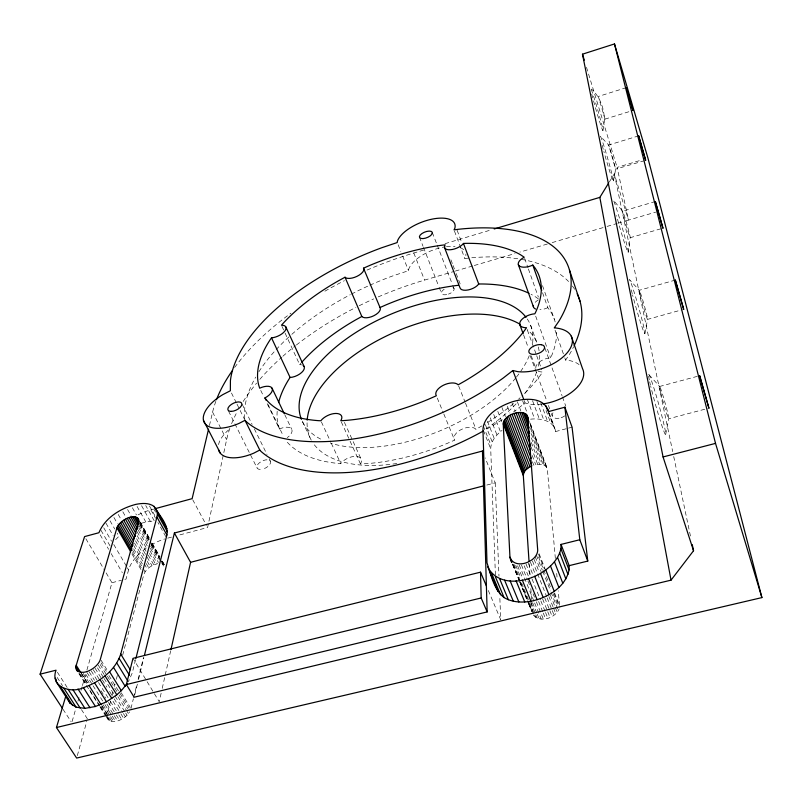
<?xml version="1.0" encoding="UTF-8"?>
<svg xmlns="http://www.w3.org/2000/svg" width="802" height="802" viewBox="0 0 802 802"><rect width="100%" height="100%" fill="white"/><g stroke="black" fill="none" stroke-linecap="round" stroke-linejoin="round"><path stroke-width="0.6" stroke-dasharray="4.01 3.01" d="M495.405 574.944L490.714 448.829C490.814 441.17 496.258 434.834 502.042 430.403M369.882 285.211A178.836 90.265 -22.6 0 1 393.05 275.818L408.559 270.675L408.689 269.312A30.506 13.945 -21.4 0 1 445.24 246.826M628.146 252.349L630.202 237.703A13.794 0.521 74 0 0 625.019 217.933A13.794 0.521 74 0 0 624.006 217.703A13.794 0.521 74 0 0 630.202 237.703L661.78 228.51M602.914 130.165C606.873 116.23 602.302 98.927 591.565 89.102M613.44 180.921L615.675 169.142L611.906 154.836L608.668 145.032L600.417 136.22A23.569 0.902 73.9 0 1 608.838 162.455A23.569 0.902 73.9 0 1 612.959 180.751A23.569 0.902 73.9 0 1 603.856 151.458M644.838 333.602L647.615 319.376L682.482 309.662M665.7 434.373L668.798 418.714L707.735 408.469M229.863 428.308A214.004 112.23 -22.5 0 0 226.625 439.697L207.598 527.485L178.776 535.175M644.507 160.661L615.675 169.142M161.132 693.239L159.227 701.72L133.002 658.332M162.225 688.387L164.951 676.266M165.222 675.053L170.676 650.803M209.432 425.521L212.6 412.108A216.64 109.623 -22.6 0 1 216.029 400.88M130.977 708.507L133.363 698.793M133.663 697.58L136.931 684.226M138.124 679.374L143.488 657.53M134.736 694.843L137.383 684.076M138.556 679.284L143.859 657.61M135.578 659.655L132.24 672.968L128.35 681.83M110.646 700.968L107.167 714.221L101.884 705.87M111.909 696.146L113.172 691.334M114.435 686.512L115.067 684.106M116.34 679.294L117.914 673.269M122.656 655.204L143.829 574.503C145.864 568.778 151.668 565.159 157.352 563.776L149.954 550.753M77.313 755.684L86.796 721.299M146.114 548.227A36.601 19.559 -30.3 0 0 128.581 569.921L126.064 579.044L122.536 579.966M72.12 721.499L75.899 708.336M77.964 701.159L78.997 697.57M81.052 690.392L82.085 686.803M82.426 685.6L86.546 671.244M86.897 670.051L111.969 582.723L104.962 570.924M533.36 615.104C540.438 623.234 555.275 618.041 559.114 608.939M531.235 355.817L535.896 368.569A11.749 6.266 -19.4 0 1 550.623 357.862L551.455 356.088A148.059 75.709 -22.6 0 0 556.498 329.903M517.781 258.775A178.836 90.265 -22.6 0 0 468.939 258.023L464.849 258.575L465.591 257.041A30.506 13.945 -21.4 0 0 465.872 254.054M626.382 87.629L598.332 96.471L604.989 119.037M609.259 182.054L614.282 173.884L628.507 220.109L655.635 212.149M579.104 364.619A36.551 19.829 -19.5 0 0 566.463 360.128L565.59 360.118L570.142 353.301A178.836 90.265 -22.6 0 0 573.651 346.715M106.907 715.785C109.162 727.464 126.064 719.093 129.553 711.835M285.101 333.131L299.707 364.689L301.051 363.075M115.568 539.726L118.947 536.247L117.152 533.15M541.721 404.118A36.551 19.829 -19.5 0 1 529.871 404.168L525.049 402.945L515.385 410.624A178.836 90.265 -22.6 0 1 513.42 412.038M287.337 442.273A148.059 75.709 -22.6 0 0 338.354 463.446L340.76 463.616A11.89 6.476 -25 0 1 355.517 456.388A11.89 6.476 -25 0 1 360.459 463.937L363.075 463.857A148.059 75.709 -22.6 0 0 447.135 443.436L454.594 440.148A12.11 6.737 -21.9 0 1 461.29 429.511A12.11 6.737 -21.9 0 1 475.997 429.301L482.884 425.331M604.919 119.157L631.745 110.846M638.673 135.849L608.668 145.032L615.625 169.382M617.771 223.277L628.507 220.109L617.119 167.397L642.011 159.879M367.015 270.094A216.64 109.623 -22.6 0 1 413.802 253.011L424.609 249.783M445.01 243.678L491.816 229.683M655.344 201.523L622.623 211.197L613.159 199.939M547.385 244.019L519.866 252.109M552.157 242.605L605.841 226.786M607.034 226.435L616.578 223.628M378.233 296.91A214.004 112.23 -22.5 0 1 424.569 280.098L454.112 271.427M455.285 271.086L473.07 265.853M474.273 265.502L515.064 253.522M675.334 280.078L639.294 290.284L629.41 279.617A28.08 1.293 74.1 0 1 639.495 310.354A28.08 1.293 74.1 0 1 644.056 332.469A28.08 1.293 74.1 0 1 632.547 294.825M138.044 514.874A37.072 19.128 -29.9 0 1 150.846 509.831L153.212 509.19M141.132 523.235L150.295 521.27L154.445 521.14L145.733 505.541M659.575 386.484L699.655 375.727M548.337 411.647L555.636 431.546L567.375 428.428M568.548 428.118L572.067 427.175M171.568 537.099L166.766 538.383L157.924 522.523M555.355 558.513L547.365 469.25C546.112 463.366 538.252 463.676 533.751 465.16L532.428 461.721M111.969 582.723L121.363 580.267M486.764 485.06L495.225 482.854L485.19 457.852M530.573 419.175C539.997 418.053 553.811 420.318 555.636 431.546M161.984 563.706L164.139 564.748M538.322 298.825L535.736 297.011A148.059 75.709 -22.6 0 0 531.024 294.294M649.139 374.945L659.835 386.654M542.543 292.71L547.806 307.687L550.132 310.815A148.059 75.709 -22.6 0 1 555.385 322.835M63.017 709.269L71.107 721.66M57.393 672.256L67.348 687.715M81.423 709.559L87.458 718.933M57.173 677.429L62.506 685.68M79.167 673.389L86.556 684.958M89.764 690.101L99.829 705.88M100.36 706.803L109.122 720.527M78.877 673.62L99.478 706.051M100.09 707.053L105.443 715.464M106.054 716.447L108.1 719.645M83.187 673.379L89.814 683.865M103.077 704.828L113.683 721.61M81.433 673.319L88.07 683.805M102.004 705.8L111.959 721.519M81.413 673.54L88.019 683.976M80.451 674.051L87.187 684.507M100.952 706.402L107.097 715.925M107.769 716.968L110.415 721.158M87.117 672.647L93.072 682.101M106.967 704.146L113.583 714.642M114.245 715.685L117.553 720.938M85.764 674.201L92.39 684.687M93.052 685.74L104.31 703.575M104.972 704.627L111.598 715.113M112.26 716.166L115.568 721.409M91.238 670.893L97.834 681.399M98.496 682.452L109.704 700.316M110.365 701.359L118.285 713.97M118.947 715.023L121.583 719.224M89.182 671.896L94.466 680.297M101.072 690.793L105.704 698.151M108.34 702.351L115.608 713.9M116.27 714.953L119.578 720.206M95.107 668.307L101.674 678.813M102.335 679.865L106.937 687.224M109.563 691.424L113.503 697.73M114.165 698.783L122.706 712.447M123.358 713.499L125.333 716.657M93.233 669.69L99.157 679.144M112.982 701.219L120.23 712.777M120.881 713.83L123.518 718.031M98.275 665.169L104.17 674.632M117.914 696.697L126.425 710.361M127.077 711.414L128.39 713.509M97.453 667.835L103.358 677.299M104.019 678.352L125.002 711.976M125.663 713.028L126.967 715.133M101.072 662.883L106.295 671.284M108.902 675.495L129.112 708.046M100.15 664.557L106.686 675.063M107.338 676.116L118.445 693.971M119.097 695.023L127.588 708.687M101.032 660.206L107.538 670.703M121.212 692.758L130.325 707.454M85.864 538.733L104.32 569.841M100.962 530.302L110.646 546.874M100.14 534.804L108.651 549.32M111.117 553.54L122.325 572.668M113.784 544.518L126.736 566.743M127.348 567.806L128.581 569.921M103.739 527.776L111.568 541.23M105.964 523.185L113.162 535.586M109.994 520.749L114.766 529.019M113.914 517.47L117.473 523.666M132.601 550.162L142.576 567.495M143.197 568.578L145.072 571.826M132.45 552.588L141.192 567.766M131.949 553.901L142.586 572.337M134.485 542.994L143.799 559.235M146.275 563.565L148.761 567.896M133.653 545.32L143.598 562.653M144.22 563.736L147.327 569.149M133.633 548.809L142.345 563.966M136.591 538.663L146.475 555.997M147.097 557.079L152.039 565.741M135.478 540.759L144.149 555.926M147.247 561.34L150.345 566.753M118.225 514.443L121.182 519.606M137.092 531.716L146.345 547.977M149.423 553.39L155.588 564.227M137.142 535.636L147.638 554.062M148.25 555.144L153.814 564.899M122.816 511.766L125.764 516.939M139.067 525.5L148.29 541.791M150.746 546.132L158.124 559.164M138.726 527.716L149.794 547.255M150.415 548.337L158.415 562.443M127.568 509.501L131.087 515.706M138.255 530.152L147.498 546.423M132.36 507.706L136.45 514.954M140.23 522.012L149.463 538.342M152.54 543.786L159.919 556.859M162.385 561.21L164.23 564.478M140.16 522.313L149.383 538.633M151.839 542.984L159.718 556.748M162.184 561.109L164.651 565.46M140.119 522.974L149.362 539.335M151.829 543.696L159.227 556.778M161.693 561.139L164.159 565.5M140.43 523.896L150.886 542.373M151.498 543.465L160.721 559.776M161.332 560.859L163.177 564.127M139.889 524.147L150.746 543.335M151.347 544.408L159.197 558.262M161.603 562.533L164.621 567.856M139.849 524.588L149.072 540.889M151.528 545.23L160.751 561.53M137.062 506.423L145.814 521.972M141.563 505.701L150.295 521.27M153.834 509.039L155.578 512.177M149.473 505.962L155.277 516.378M150.846 509.831L155.568 518.293M192.701 499.726L206.455 525.35M212.6 412.108L226.625 439.697M228.58 411.195L257.061 467.977M231.457 392.99L236.43 403.015M236.991 404.128L244.73 419.727M242.204 404.308L252.129 424.388M254.334 428.849L267.026 454.503M269.231 458.975L270.334 461.2M268.149 404.629L283.226 435.797M260.74 390.404L263.407 395.927M267.146 403.647L279.427 429.03A11.228 5.734 -26 0 1 291.306 428.679A11.228 5.734 -26 0 1 287.246 437.661M284.82 414.824L291.717 429.26M309.913 437.411L301.813 420.258A123.859 63.268 -22.6 0 0 322.414 439.947M321.381 421.902L330.805 442.193M331.326 443.316L340.76 463.616M281.973 326.364L284.58 331.998M344.389 422.333L352.649 440.478M353.161 441.611L360.9 458.624M341.271 421.862L349.572 440.057M350.083 441.19L360.459 463.937M488.308 590.483L500.729 619.756L499.776 596.107M437.27 398.053L443.356 412.84M443.827 413.982L454.594 440.148M514.112 564.518L519.736 578.322M521.611 582.914L529.109 601.31M529.581 602.462L534.272 613.951M534.733 615.104L535.676 617.4M513.26 564.668L519.826 580.748M520.287 581.901L527.325 599.124M529.2 603.726L534.353 616.357M512.759 564.017L527.265 599.545M527.736 600.688L531.947 611.004M512.729 564.608L519.295 580.678M519.766 581.821L528.197 602.482M528.668 603.625L531.947 611.665M512.558 564.377L519.115 580.427M519.586 581.58L528.017 602.222M528.488 603.365L531.766 611.395M519.205 564.909L534.152 601.791M534.623 602.944L541.17 619.084M517.601 565.811L522.744 578.483M532.578 602.663L536.789 613.029M537.26 614.182L539.124 618.783M515.736 565.29L520.889 577.951M530.723 602.112L535.405 613.62M535.876 614.773L537.28 618.222M521.41 564.889L527.475 579.876M527.947 581.029L530.282 586.803M533.079 593.721L534.473 597.179M536.348 601.791L543.345 619.094M398.143 244.79L400.86 251.547M402.674 256.049L408.559 270.675M526.012 564.006L531.596 577.871M532.057 579.024L540.418 599.806M540.879 600.969L545.069 611.355M545.53 612.517L547.856 618.292M524.167 565.731L528.358 576.127M538.603 601.52L542.794 611.906M543.265 613.059L545.591 618.823M530.433 562.132L535.515 574.844M544.769 597.961L549.39 609.52M549.851 610.673L552.157 616.457M458.634 385.952L465.03 401.922M465.481 403.065L475.997 429.301M528.277 563.184L533.38 575.896M542.643 599.004L547.285 610.563M547.746 611.715L550.062 617.49M534.172 559.455L539.235 572.177M548.889 596.457L553.029 606.863M553.49 608.016L555.786 613.801M532.418 560.879L546.713 596.718M547.175 597.871L551.786 609.43M552.247 610.593L554.092 615.214M485.4 424.729L492.207 441.942M536.368 555.134L542.312 570.162M542.774 571.315L550.553 590.964M551.014 592.117L558.342 610.613M483.285 425.912L491.035 445.441M535.195 556.758L541.16 571.786M550.332 594.914L554.924 606.472M555.385 607.625L557.22 612.257M413.802 253.011L424.569 280.098M483.395 430.423L490.714 448.829M487.436 421.22L494.212 438.413M539.084 553.681L544.999 568.688M554.563 592.929L559.575 605.63L558.242 590.753M538.553 554.132L544.478 569.139M554.062 593.4L559.535 607.254M538.553 556.939L551.345 589.29M553.179 593.911L557.751 605.47M419.446 237.121L423.035 246.274M423.486 247.417L438.744 286.294M439.195 287.447L441.441 293.161M490.233 417.762L496.969 434.945M493.721 414.464L500.428 431.636M497.801 411.386L502.252 422.834M432.338 232.57L436.769 244.039M437.21 245.181L452.298 284.179M452.739 285.332L454.072 288.77M501.932 407.486L505.471 416.649M507.315 406.253L509.952 413.13M450.904 259.778L452.669 264.379M453.11 265.532L454.433 268.981M456.198 273.582L460.609 285.081M532.217 455.456L535.716 464.649M512.067 403.175L515.125 411.205M517.36 401.732L520.839 410.925M531.295 442.393L539.586 464.248M531.135 447.095L537.681 464.338M530.373 424.138L547.365 469.25M457.12 230.284L461.852 242.856M530.373 425.651L545.601 466.042M530.503 428.388L544.418 465.29M531.245 433.621L543.004 464.729M454.453 231.046L464.849 258.575M531.355 437.902L541.37 464.378M524.177 400.629L525.049 402.945M522.633 400.82L526.954 412.328M530.112 422.965L547.094 468.047M527.305 399.316L534.633 418.915M532.538 400.689L539.415 419.175M536.919 401.471L543.786 419.997M548.528 412.819L553.23 425.641M546.082 410.474L550.784 423.266M540.759 402.804L547.606 421.371M523.596 334.945L528.267 347.697M530.162 355.547L546.713 400.759M548.418 405.401L549.691 408.88M551.385 413.511L552.237 415.827M549.29 413.241L554.864 428.428M527.365 330.053L536.267 354.524M536.688 355.697L541.771 369.682M530.553 325.161L537.019 343.055A122.967 64.16 -22.5 0 0 527.455 329.632M535.676 316.128L550.623 357.862M544.919 348.048L562.042 395.747M562.453 396.91L565.801 406.213M524.648 258.384L527.977 267.768M528.388 268.941L538.363 297.081M555.054 330.223L564.367 356.669M564.778 357.812L565.59 360.118M542.503 285.612L554.352 319.376M279.427 429.03L278.274 425.381A148.059 75.709 -22.6 0 1 277.221 410.794M586.493 67.298L617.119 167.397M614.282 173.884L672.698 451.626M673.72 456.528L690.963 538.503M556.688 573.39L557.029 577.109M529.19 563.706L530.012 576.127M530.844 588.548L532.327 610.903M495.225 482.854L498.974 576.197M244.72 418.584L244.63 409.431A178.836 90.265 -22.6 0 1 255.698 377.08M564.708 415.887A8.01 4.501 -19.3 0 1 561.049 417.722M559.024 418.213A8.01 4.501 -19.3 0 1 552.799 416.88A8.01 4.501 -19.3 0 1 553.641 412.038M260.279 469.431A7.449 3.88 -26.8 0 1 259.267 462.914A7.449 3.88 -26.8 0 1 270.154 460.929A7.449 3.88 -26.8 0 1 263.738 468.799M547.806 307.687A11.027 5.494 -19.4 0 1 539.886 309.692M535.195 302.344A11.027 5.494 -19.4 0 1 538.413 299.858M538.102 371.075A11.749 6.266 -19.4 0 0 542.613 372.008L541.42 373.832A148.059 75.709 -22.6 0 1 521.962 396.038M299.707 364.689A10.526 5.073 -24.9 0 1 301.642 364.9M452.889 287.497A6.707 3.178 -21.4 0 1 453.561 290.645A6.707 3.178 -21.4 0 1 448.408 294.133M446.744 294.595A6.707 3.178 -21.4 0 1 441.441 293.171A6.707 3.178 -21.4 0 1 445.501 288.499M218.525 444.639A33.945 17.073 -26.6 0 1 230.455 428.328M502.222 419.677A178.836 90.265 -22.6 0 1 484.388 430.433M258.896 371.767A178.836 90.265 -22.6 0 1 290.895 335.146M291.798 334.354A178.836 90.265 -22.6 0 1 350.344 294.675M351.456 294.093A178.836 90.265 -22.6 0 1 368.8 285.692M521.35 259.367A178.836 90.265 -22.6 0 1 568.588 281.562M572.367 286.003A178.836 90.265 -22.6 0 1 574.964 289.793M446.433 246.665A30.506 13.945 -21.4 0 1 455.095 246.495M460.268 247.688A30.506 13.945 -21.4 0 1 463.897 249.943M520.167 397.722A148.059 75.709 -22.6 0 1 518.563 399.185M513.571 403.536A148.059 75.709 -22.6 0 1 483.937 424.699M527.235 318.935A123.859 63.268 -22.6 0 1 532.307 345.05M529.27 355.647A123.859 63.268 -22.6 0 1 516.398 377.14M515.726 377.973A123.859 63.268 -22.6 0 1 330.284 443.045M538.302 346.955A122.967 64.16 -22.5 0 1 539.124 351.045M539.465 355.316A122.967 64.16 -22.5 0 1 537.571 369.05M536.658 371.927A122.967 64.16 -22.5 0 1 524.578 393.802M516.077 403.857A122.967 64.16 -22.5 0 1 483.857 430.223M396.86 463.506A122.967 64.16 -22.5 0 1 312.88 442.814M311.266 440.168A122.967 64.16 -22.5 0 1 307.116 421.23M234.625 367.466A216.64 109.623 -22.6 0 1 290.966 313.161M324.87 291.216A216.64 109.623 -22.6 0 1 344.439 280.67M231.588 423.717A214.004 112.23 -22.5 0 1 237.101 411.877M243.126 401.531A214.004 112.23 -22.5 0 1 256.64 383.095M259.788 379.386A214.004 112.23 -22.5 0 1 281.913 357.101M282.845 356.278A214.004 112.23 -22.5 0 1 295.417 345.772M296.359 345.03A214.004 112.23 -22.5 0 1 355.908 307.397M359.196 305.742A214.004 112.23 -22.5 0 1 373.712 298.895M151.027 545.049A36.601 19.559 -30.3 0 1 164.661 538.984M591.295 89.523A22.095 0.782 73.8 0 1 600.618 120.3A22.095 0.782 73.8 0 1 600.808 125.252A22.095 0.782 73.8 0 1 591.425 92.761M603.244 149.232A23.569 0.902 73.9 0 1 601.54 142.636M613.791 201.071A27.278 1.143 74 0 1 624.237 234.806A27.278 1.143 74 0 1 627.174 250.505A27.278 1.143 74 0 1 616.497 215.507M632.267 293.763A28.08 1.293 74.1 0 1 630.833 287.978M648.607 374.564A31.228 1.584 74.3 0 1 660.126 409.401A31.228 1.584 74.3 0 1 664.216 432.128A31.228 1.584 74.3 0 1 650.713 386.263M650.462 385.231A31.228 1.584 74.3 0 1 649.69 381.812M649.279 379.867A31.228 1.584 74.3 0 1 648.648 376.238M660.718 392.509A16.832 0.772 74.3 0 0 668.557 418.634A16.832 0.772 74.3 0 0 663.264 396.699A16.832 0.772 74.3 0 0 660.718 392.509M640.176 295.016A15.138 0.632 74.1 0 0 647.344 319.056A15.138 0.632 74.1 0 0 642.823 300.439A15.138 0.632 74.1 0 0 640.176 295.016"/><path stroke-width="1.2" d="M569.069 569.941L569.159 565.651L561.029 544.418L579.796 539.736L564.889 407.195L548.337 411.647C544.458 396.148 523.465 398.203 511.626 402.033C499.255 406.424 484.258 414.734 482.944 429.27L486.994 562.854C490.984 574.673 493.691 589.45 504.087 597.58C512.097 602.402 521.912 602.763 530.914 601.249C547.365 597.911 565.38 587.545 569.069 569.941L560.909 548.678L561.029 544.418M529.019 561.23L523.315 475.526C523.405 470.784 527.896 467.636 531.816 465.872L512.047 414.223C516.829 412.188 525.982 410.614 527.756 417.19L537.711 550.222C537.29 562.332 514.212 570.152 509.952 557.139L503.235 423.797C503.486 419.025 508.117 416.027 512.047 414.223M135.889 658.452L166.896 535.014C168.761 524.167 158.856 515.125 154.094 506.403C148.841 502.633 141.914 503.175 135.899 504.358C120.681 508.308 105.092 517.641 98.927 532.728L84.591 536.588L40.1 674.171L62.345 708.236M40.1 674.171L56.06 670.201C49.594 686.823 71.198 693.85 83.428 687.625C99.508 682.151 115.187 670.723 120.741 654.091L156.931 517.1L157.413 513.871L155.969 508.448M75.819 666.743L116.932 527.876C118.616 520.889 137.974 510.042 138.686 522.012L100.38 659.164C98.285 668.086 79.067 679.224 75.819 666.743L79.127 671.966M170.956 649.59L190.585 562.312L174.395 533.019L482.453 451.025L483.365 453.3M208.56 429.17L192.129 498.654L155.568 508.558M144.46 655.194L174.395 533.019M482.453 451.025L487.155 611.916L134.155 697.229L126.355 684.547L133.002 658.332L480.538 572.167L486.393 585.971M487.626 566.884C502.633 595.856 555.184 576.127 560.909 548.678M56.451 727.534L671.033 580.157L693.54 550.743L663.064 456.95L582.483 54.185L614.482 43.94L647.946 158.094L761.9 597.6L76.651 758.06L56.451 727.534L65.904 695.795M494.222 228.961L599.836 197.382L608.628 183.077M303.136 365.512A10.526 5.073 -24.9 0 1 301.642 372.499A10.526 5.073 -24.9 0 1 290.093 377.471L288.991 379.115A148.059 75.709 -22.6 0 0 278.615 402.564M56.11 681.59L70.005 703.164L76.12 707.194L84.922 708.366L95.448 706.502L106.496 701.8L116.791 694.803L121.292 690.692L127.087 683.625M272.078 388.218A11.418 5.534 -25.8 0 1 264.921 397.942L267.367 400.95A150.636 73.052 -22.6 0 0 318.434 420.659L320.85 420.769A12.11 6.266 -24.8 0 1 335.908 413.451A12.11 6.266 -24.8 0 1 340.75 420.729L343.396 420.599A150.636 73.052 -22.6 0 0 428.739 399.135L436.338 395.777A12.341 6.526 -22 0 1 443.295 385.291A12.341 6.526 -22 0 1 458.173 384.81L465.21 380.81A150.636 73.052 -22.6 0 0 525.28 329.522L526.523 327.727A11.97 6.055 -19.7 0 1 520.468 321.201A11.97 6.055 -19.7 0 1 534.844 313.803L535.716 312.058A150.636 73.052 -22.6 0 0 535.104 268.058L532.809 265.071A11.218 5.303 -19.6 0 1 519.115 265.803A11.218 5.303 -19.6 0 1 524.237 257.221L520.789 254.936A150.636 73.052 -22.6 0 0 465.741 243.367L463.456 243.447A10.566 4.752 -21 0 1 450.393 249.743A10.566 4.752 -21 0 1 445.17 244.831L442.794 245.101A150.636 73.052 -22.6 0 0 369.892 265.372L363.507 268.169A10.366 4.611 -23 0 1 357.101 276.289A10.366 4.611 -23 0 1 345.02 277.231L338.985 280.52A150.636 73.052 -22.6 0 0 282.845 323.637L281.452 325.231A10.697 4.892 -24.8 0 1 284.78 331.186A10.697 4.892 -24.8 0 1 271.507 337.832L270.364 339.447A150.636 73.052 -22.6 0 0 258.585 384.669L259.678 388.198A11.418 5.534 -25.8 0 1 272.078 388.218L284.289 413.722M512.869 370.514L503.034 378.183A181.062 87.959 -22.6 0 1 246.184 421.591L245.011 420.318L239.116 423.356A34.366 16.642 -26.4 0 1 204.33 422.624A34.366 16.642 -26.4 0 1 222.906 394.574L230.354 390.764L230.415 380.669A181.062 87.959 -22.6 0 1 381.592 247.798L397.241 242.545L397.391 241.201A30.847 13.564 -21.5 0 1 430.995 219.367A30.847 13.564 -21.5 0 1 454.784 228.4L454.012 229.903L458.132 229.312A181.062 87.959 -22.6 0 1 558.924 321.181L554.252 327.928L555.124 327.928A37.042 19.358 -19.6 0 1 567.074 352.93A37.042 19.358 -19.6 0 1 517.721 371.647L512.869 370.514L523.746 399.476M458.263 285.301A148.059 75.709 -22.6 0 0 386.303 304.75L380.018 307.517A10.205 4.792 -23 0 1 373.812 315.747A10.205 4.792 -23 0 1 361.832 316.489L355.908 319.757A148.059 75.709 -22.6 0 0 301.833 362.203M483.315 431.035A178.836 90.265 -22.6 0 1 260.961 451.366L259.778 450.052L253.953 453.07A33.945 17.073 -26.6 0 1 218.455 449.481M190.585 562.312L484.348 485.691M663.064 456.95L715.524 443.386L761.9 597.6M569.159 565.651L587.776 561.079L572.067 427.175L564.889 407.195M126.355 684.547L481.17 597.971L480.538 572.167M444.519 247.537L460.017 287.858A10.396 4.942 -20.9 0 0 468.288 289.923A10.396 4.942 -20.9 0 0 478.724 284.018L480.989 283.978A148.059 75.709 -22.6 0 1 529.029 293.301M163.959 524.187L165.854 526.272M64.01 688.447L76.12 707.194M55.188 678.161L56.521 680.236M60.571 686.803L72.681 705.519M68.13 689.379L80.24 708.156M72.832 689.55L84.922 708.366M77.984 688.958L90.035 707.805M83.428 687.625L95.448 706.502M75.849 668.176L77.844 671.304M76.22 669.439L77.543 671.525M76.13 665.199L80.751 672.497M89.012 685.58L100.982 704.477M94.576 682.883L106.496 701.8M99.959 679.615L111.819 698.542M105.002 675.865L116.791 694.803M70.005 703.164L67.538 697.92M109.563 671.755L121.292 690.692M113.513 667.394L125.182 686.322M116.741 662.913L127.708 680.778M120.741 654.091L130.325 669.82M119.167 658.432L129.443 675.234M118.255 525.24L131.979 549.069M117.453 526.573L131.197 550.423M116.932 527.876L130.696 551.736M122.084 521.33L133.252 540.829M120.601 522.583L133.032 544.237M119.318 523.896L132.39 546.643M125.453 519.165L135.348 536.498M123.719 520.187L134.245 538.593M129.082 517.621L136.48 530.633M127.257 518.303L135.909 533.47M134.145 516.819L138.445 524.418M132.571 516.869L138.104 526.633M130.866 517.14L137.643 529.069M137.703 517.962L138.926 520.137M136.741 517.37L139.207 521.721M135.548 516.989L139.237 523.505M157.413 513.871L167.347 531.756M156.931 517.1L166.896 535.014M157.082 510.964L166.986 528.809M154.094 506.403L156.41 510.583M203.457 420.308L220.51 453.451M245.011 420.318L259.778 450.052M264.921 397.942L265.993 400.168M271.507 337.832L290.093 377.471M285.813 326.885L304.068 366.474M481.17 597.971L487.155 611.916M345.02 277.231L361.832 316.489M363.507 268.169L380.018 307.517M491.827 573.851L500.608 594.803M489.24 570.583L498.022 591.495M495.305 576.578L504.087 597.58M499.596 578.703L508.368 599.746M504.578 580.137L513.33 601.239M510.132 580.848L518.854 602.001M516.087 580.808L524.769 602.001M509.952 557.139L511.826 561.721M510.854 560.017L511.796 562.312M510.222 558.643L511.626 562.082M522.282 580.016L530.914 601.249M528.528 578.483L537.119 599.746M534.653 576.257L543.185 597.55M540.478 573.4L548.949 594.713M545.831 570.001L554.242 591.325M550.553 566.152L558.914 587.485M554.523 561.971L562.824 583.295M505.581 418.604L525.521 470.233M504.528 419.907L524.508 471.556M557.621 557.58L565.871 578.894M503.776 421.23L523.796 472.899M503.345 422.544L523.395 474.233M503.235 423.797L523.315 475.526M508.438 416.178L528.297 467.807M559.766 553.109L567.966 574.402M506.894 417.341L526.794 468.969M510.172 415.125L529.982 466.764M516.027 412.95L530.473 450.854M514.012 413.491L531.114 458.273M519.957 412.479L529.551 437.792M518.022 412.609L530.693 445.942M526.914 414.995L528.227 418.454M526.022 414.103L529.069 422.183M524.839 413.401L528.759 423.777M523.415 412.88L529.069 427.857M521.771 412.569L529.611 433.301M463.456 243.447L478.724 284.018M579.796 539.736L587.776 561.079M545.951 405.822L547.666 410.484M519.776 324.509L523.175 333.782M547.576 408.559L548.869 412.068M518.333 264.63L533.47 306.945M532.809 265.071L541.731 290.404M571.285 336.188L582.573 368.77A36.551 19.829 -19.5 0 1 542.874 403.957M569.46 270.053L580.016 301.271M582.483 54.185L584.307 60.15M614.482 43.94L715.524 443.386M692.256 544.618L693.54 550.743M599.836 197.382L671.033 580.157M495.897 584.698L496.388 587.746M577.159 293.793A178.836 90.265 -22.6 0 1 574.172 345.632M535.616 309.041A11.027 5.494 -19.4 0 1 533.38 305.512M301.422 419.326A123.859 63.268 -22.6 0 1 384.469 317.011A123.859 63.268 -22.6 0 1 526.042 317.291M307.186 420.148A122.967 64.16 -22.5 0 1 392.409 333.211A122.967 64.16 -22.5 0 1 520.247 324.379M216.45 399.747A216.64 109.623 -22.6 0 1 232.48 370.444M638.673 135.849L645.66 160.31L638.673 135.849M632.928 110.375L626.382 87.629L632.928 110.375M432.268 233.422L431.767 234.374A6.857 3.007 -21.5 0 1 420.96 238.445A6.857 3.007 -21.5 0 1 424.178 232.309A6.857 3.007 -21.5 0 1 432.268 233.422M541.4 344.71L539.606 344.589A8.231 4.301 -19.6 0 0 530.393 348.389A8.231 4.301 -19.6 0 0 530.483 353.812L531.947 354.273A8.231 4.301 -19.6 0 0 543.014 350.604A8.231 4.301 -19.6 0 0 541.4 344.71M708.918 408.158L699.655 375.727L708.918 408.158M683.685 309.331L675.334 280.078L683.685 309.331M662.953 228.169L655.344 201.523L662.953 228.169M231.277 411.396A7.639 3.699 -26.4 0 0 241.883 404.158A7.639 3.699 -26.4 0 0 231.377 404.408A7.639 3.699 -26.4 0 0 231.277 411.396"/></g></svg>
